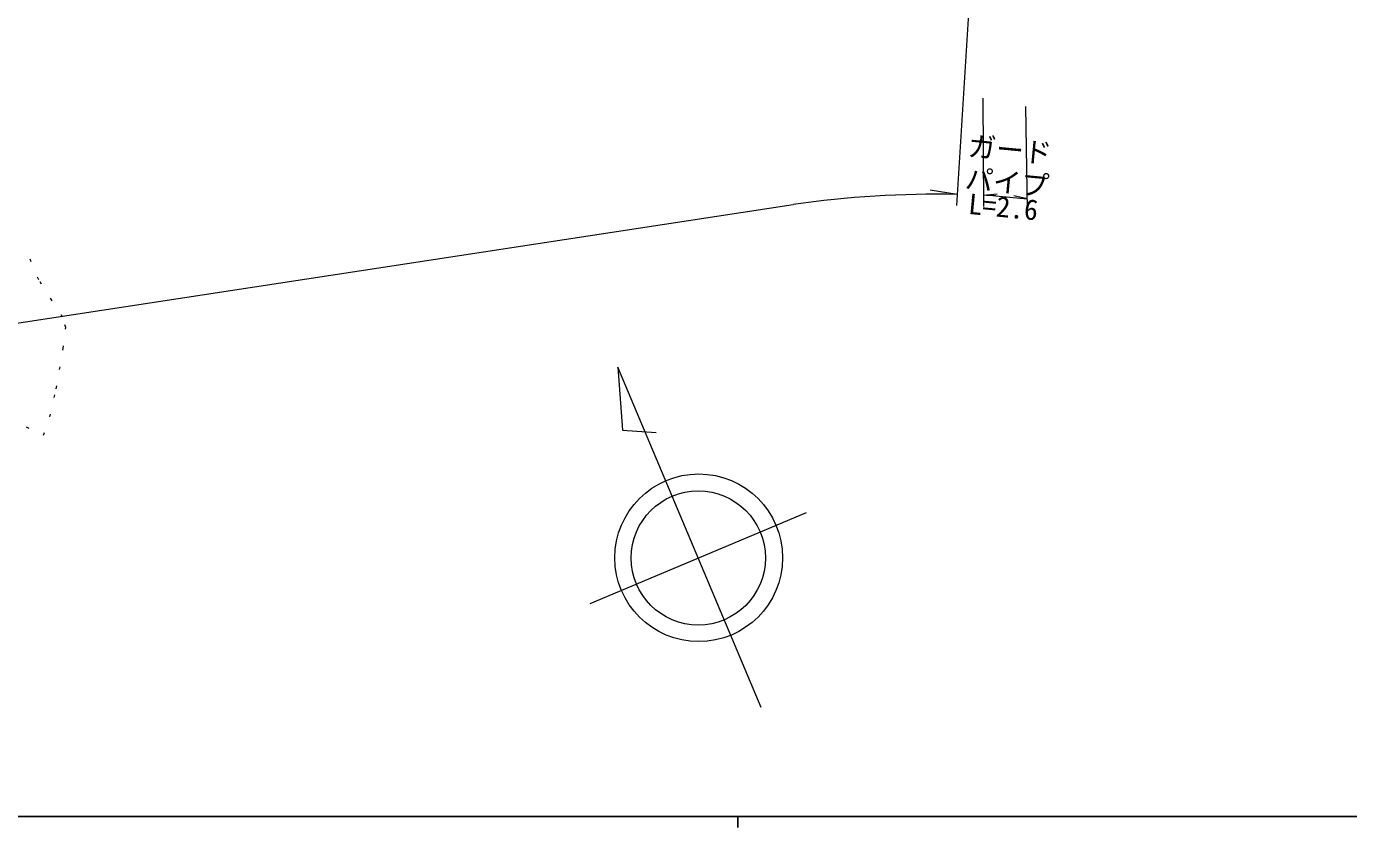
# Model space of a CAD drawing. Units: millimetres, scale not verified. Extents: x 40000 to 680000, y 20000 to 380000.
# Drawn here: x 204355 to 322622, y 204000 to 275651 of the extents above; entities that cross this region are included whole.
import ezdxf
from ezdxf.enums import TextEntityAlignment as Align

# ---------------------------------------------------------------- set-up
doc = ezdxf.new("R2010")
doc.units = ezdxf.units.MM
doc.header["$LTSCALE"] = 1000
doc.linetypes.add('DOTTED', pattern=[1.75, 0.25, -1.5])
for name, color, linetype, lineweight in [('M-BGD', 7, 'Continuous', 13), ('M-BMK-SRVR', 3, 'Continuous', 13), ('M-STR-HTXT', 7, 'Continuous', 13), ('M-TTL-BAND', 7, 'Continuous', 25)]:
    doc.layers.add(name, color=color, linetype=linetype, lineweight=lineweight)
doc.styles.add('ＭＳ ゴシック', font='')
doc.styles.get('ＭＳ ゴシック').set_extended_font_data('MS Gothic')

msp = doc.modelspace()

# ---------------------------------------------------------------- linework, layer by layer
at = {"layer": 'M-BGD', "linetype": 'DOTTED'}
msp.add_lwpolyline([(204344, 239835), (205871, 239109), (206462, 240743), (207016, 243248), (207643, 246841), (207868, 248738), (207581, 249646), (205455, 252992), (204225, 255934)], dxfattribs=at)
at = {"layer": 'M-BMK-SRVR'}
for p, q in [((270078, 214746), (257270, 245191)), ((257270, 245191), (257688, 239539)), ((257688, 239539), (260682, 239338)), ((254777, 224039), (274134, 232183))]:
    msp.add_line(p, q, dxfattribs=at)
for centre, radius in [((264494, 228128), 7500), ((264455, 228111), 6000)]:
    msp.add_circle(centre, radius, dxfattribs=at)
at = {"layer": 'M-STR-HTXT'}
for p, q in [((290289, 303252), (287544, 259631)), ((289896, 269245), (289976, 259551)), ((293711, 268496), (293887, 259223)), ((287606, 260623), (285183, 261019)), ((289968, 260552), (291190, 260665)), ((291065, 260495), (293868, 260229)), ((293868, 260229), (292674, 260514))]:
    msp.add_line(p, q, dxfattribs=at)
msp.add_lwpolyline([(156575, 241006), (176533, 244997), (272952, 259732)], dxfattribs=at)
for start, end in [(88.85453, 98.1588), (86.66387, 87.35898)]:
    msp.add_arc((285797, 170137), 90511, start, end, dxfattribs=at)
at = {"layer": 'M-TTL-BAND'}
for p, q in [((40000, 205000), (579000, 205000)), ((268000, 205000), (268000, 204000))]:
    msp.add_line(p, q, dxfattribs=at)

# ---------------------------------------------------------------- texts
at = {"layer": 'M-STR-HTXT', "style": 'ＭＳ ゴシック'}
for s, p in [('ガード', (292202, 263172)), ('パイプ', (291939, 260256))]:
    msp.add_text(s, height=1833, rotation=354.594, dxfattribs=at).set_placement(p, align=Align.BOTTOM_CENTER)
msp.add_text('L=2.6', height=1833, rotation=354.594, dxfattribs=at).set_placement((291826, 260423), align=Align.TOP_CENTER)

doc.saveas('drawing.dxf')
